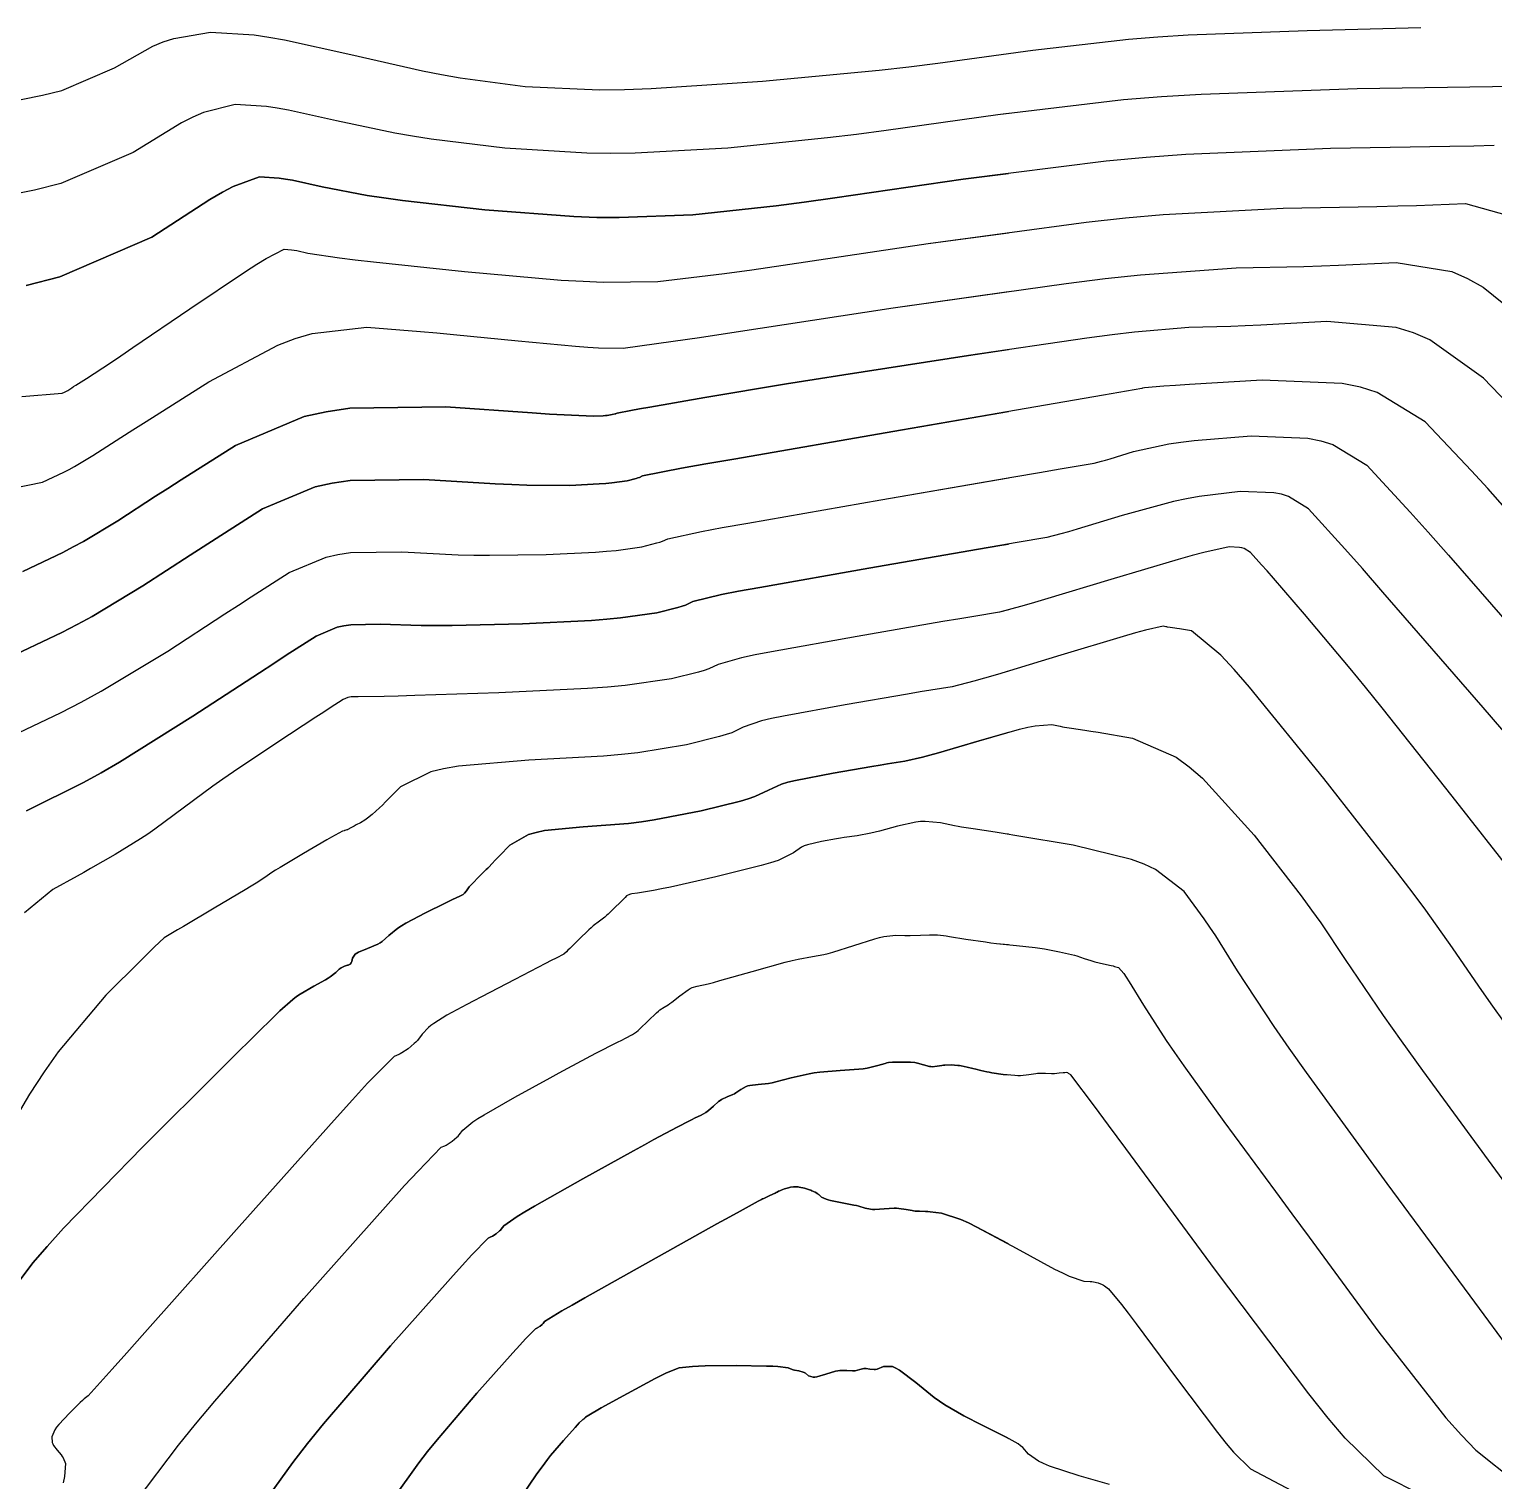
# Model space of a CAD drawing. Header units: metres. Extents: x 837475 to 838479, y 1189012 to 1191015.
# Drawn here: x 837838.7 to 837892.9, y 1190019.4 to 1190073.1 of the extents above; entities that cross this region are included whole.
import ezdxf

# ---------------------------------------------------------------- set-up
doc = ezdxf.new("R2010")
doc.units = ezdxf.units.M
doc.header["$LTSCALE"] = 0.3
doc.layers.add('COTAS 10', color=1, linetype='Continuous')
doc.layers.add('COTAS INT', color=252, linetype='Continuous')

msp = doc.modelspace()

# ---------------------------------------------------------------- linework, layer by layer
at = {"layer": 'COTAS 10'}
for points in [[(837838.394, 1190070.479), (837839.185, 1190070.637), (837839.899, 1190070.817), (837841.841, 1190071.656), (837843.263, 1190072.457), (837843.65, 1190072.614), (837844.034, 1190072.742), (837845.394, 1190072.97), (837847.007, 1190072.868), (837847.549, 1190072.79), (837848.133, 1190072.689), (837850.59, 1190072.141), (837853.239, 1190071.539), (837853.944, 1190071.403), (837854.637, 1190071.281), (837857.037, 1190070.954), (837859.797, 1190070.839), (837860.717, 1190070.851), (837861.704, 1190070.882), (837865.83, 1190071.154), (837870.141, 1190071.57), (837871.244, 1190071.693), (837872.309, 1190071.819), (837875.83, 1190072.3), (837879.373, 1190072.716), (837880.452, 1190072.802), (837881.574, 1190072.875), (837885.98, 1190073.029), (837890.184, 1190073.138)], [(837838.394, 1190070.479), (837839.185, 1190070.637), (837839.899, 1190070.817), (837841.841, 1190071.656), (837843.263, 1190072.457), (837843.65, 1190072.614), (837844.034, 1190072.742), (837845.394, 1190072.97), (837847.007, 1190072.868), (837847.549, 1190072.79), (837848.133, 1190072.689), (837850.59, 1190072.141), (837853.239, 1190071.539), (837853.944, 1190071.403), (837854.637, 1190071.281), (837857.037, 1190070.954), (837859.797, 1190070.839), (837860.717, 1190070.851), (837861.704, 1190070.882), (837865.83, 1190071.154), (837870.141, 1190071.57), (837871.244, 1190071.693), (837872.309, 1190071.819), (837874.92346, 1190072.17616)], [(837894.345, 1190058.254), (837892.505, 1190060.166), (837890.527, 1190061.584), (837889.913, 1190061.841), (837889.271, 1190062.039), (837886.714, 1190062.263), (837884.262, 1190062.131), (837883.686, 1190062.104), (837883.154, 1190062.081), (837881.606, 1190062.035), (837879.59, 1190061.866), (837878.764, 1190061.766), (837877.822, 1190061.642), (837873.452, 1190061.005), (837868.835, 1190060.287), (837867.737, 1190060.113), (837866.717, 1190059.949), (837863.687, 1190059.446), (837861.658, 1190059.094), (837861.27, 1190059.025), (837860.957, 1190058.969), (837860.452, 1190058.872), (837860.415, 1190058.854), (837860.396, 1190058.848), (837860.374, 1190058.841), (837860.266, 1190058.814), (837860.08, 1190058.787), (837860.009, 1190058.781), (837859.93, 1190058.775), (837859.574, 1190058.758), (837858.485, 1190058.801), (837857.944, 1190058.834), (837857.298, 1190058.875), (837854.1, 1190059.098), (837850.55, 1190059.051), (837849.682, 1190058.922), (837848.863, 1190058.742), (837846.324, 1190057.674), (837844.309, 1190056.398), (837843.821, 1190056.086), (837843.363, 1190055.793), (837841.963, 1190054.887), (837840.693, 1190054.12), (837840.317, 1190053.915), (837839.93, 1190053.714), (837838.448, 1190053.013)], [(837838.448, 1190053.013), (837839.93, 1190053.714), (837840.317, 1190053.915), (837840.693, 1190054.12), (837841.963, 1190054.887), (837843.363, 1190055.793), (837843.821, 1190056.086), (837844.309, 1190056.398), (837846.324, 1190057.674), (837848.863, 1190058.742), (837849.682, 1190058.922), (837850.55, 1190059.051), (837854.1, 1190059.098), (837857.298, 1190058.875), (837857.944, 1190058.834), (837858.485, 1190058.801), (837859.574, 1190058.758), (837859.93, 1190058.775), (837860.009, 1190058.781), (837860.08, 1190058.787), (837860.266, 1190058.814), (837860.374, 1190058.841), (837860.396, 1190058.848), (837860.415, 1190058.854), (837860.452, 1190058.872), (837860.957, 1190058.969), (837861.27, 1190059.025), (837861.658, 1190059.094), (837863.687, 1190059.446), (837866.717, 1190059.949), (837867.737, 1190060.113), (837868.835, 1190060.287), (837873.452, 1190061.005), (837874.92346, 1190061.21949)], [(837893.326, 1190036.262), (837892.787, 1190037.011), (837892.33, 1190037.653), (837891.364, 1190039.076), (837890.373, 1190040.477), (837889.9, 1190041.105), (837889.341, 1190041.837), (837886.605, 1190045.345), (837883.847, 1190048.729), (837883.275, 1190049.383), (837882.785, 1190049.913), (837881.706, 1190050.808), (837881.255, 1190050.884), (837881.161, 1190050.9), (837881.081, 1190050.913), (837880.906, 1190050.939), (837880.814, 1190050.953), (837880.786, 1190050.958), (837880.757, 1190050.963), (837880.647, 1190050.987), (837879.996, 1190050.838), (837879.627, 1190050.734), (837879.176, 1190050.604), (837876.865, 1190049.909), (837874.516, 1190049.201), (837874.042, 1190049.062), (837873.644, 1190048.948), (837872.841, 1190048.745), (837872.049, 1190048.617), (837871.657, 1190048.552), (837871.191, 1190048.473), (837868.884, 1190048.077), (837866.606, 1190047.657), (837866.158, 1190047.562), (837865.788, 1190047.476), (837865.111, 1190047.244), (837864.69, 1190047.039), (837864.482, 1190046.971), (837864.234, 1190046.898), (837863.007, 1190046.592), (837861.209, 1190046.298), (837860.601, 1190046.233), (837859.945, 1190046.174), (837857.177, 1190046.022), (837854.575, 1190045.807), (837854.024, 1190045.709), (837853.545, 1190045.594), (837852.428, 1190045.042), (837851.878, 1190044.482), (837851.758, 1190044.362), (837851.651, 1190044.258), (837851.382, 1190044.009), (837851.205, 1190043.872), (837851.158, 1190043.839), (837851.111, 1190043.807), (837850.945, 1190043.708), (837850.79, 1190043.626), (837850.75, 1190043.604), (837850.712, 1190043.583), (837850.584, 1190043.514), (837850.483, 1190043.461), (837850.462, 1190043.451), (837850.443, 1190043.442), (837850.402, 1190043.428), (837850.369, 1190043.421), (837850.357, 1190043.417), (837850.343, 1190043.413), (837850.281, 1190043.393), (837850.016, 1190043.251), (837849.875, 1190043.17), (837849.703, 1190043.071), (837848.838, 1190042.566), (837847.976, 1190042.052), (837847.806, 1190041.949), (837847.667, 1190041.862), (837847.412, 1190041.687), (837847.088, 1190041.472), (837846.905, 1190041.36), (837846.682, 1190041.224), (837845.536, 1190040.543), (837844.394, 1190039.871), (837844.173, 1190039.74), (837843.992, 1190039.634), (837843.682, 1190039.451), (837843.325, 1190039.11), (837843.114, 1190038.904), (837842.856, 1190038.65), (837841.521, 1190037.326), (837839.763, 1190035.226), (837839.239, 1190034.482), (837838.698, 1190033.667), (837836.607, 1190030.136)], [(837874.92346, 1190049.32381), (837874.516, 1190049.201), (837874.042, 1190049.062), (837873.644, 1190048.948), (837872.841, 1190048.745), (837872.049, 1190048.617), (837871.657, 1190048.552), (837871.191, 1190048.473), (837868.884, 1190048.077), (837866.606, 1190047.657), (837866.158, 1190047.562), (837865.788, 1190047.476), (837865.111, 1190047.244), (837864.69, 1190047.039), (837864.482, 1190046.971), (837864.234, 1190046.898), (837863.007, 1190046.592), (837861.209, 1190046.298), (837860.601, 1190046.233), (837859.945, 1190046.174), (837857.177, 1190046.022), (837854.575, 1190045.807), (837854.024, 1190045.709), (837853.545, 1190045.594), (837852.428, 1190045.042), (837851.878, 1190044.482), (837851.758, 1190044.362), (837851.651, 1190044.258), (837851.382, 1190044.009), (837851.205, 1190043.872), (837851.158, 1190043.839), (837851.111, 1190043.807), (837850.945, 1190043.708), (837850.79, 1190043.626), (837850.75, 1190043.604), (837850.712, 1190043.583), (837850.584, 1190043.514), (837850.483, 1190043.461), (837850.462, 1190043.451), (837850.443, 1190043.442), (837850.402, 1190043.428), (837850.369, 1190043.421), (837850.357, 1190043.417), (837850.343, 1190043.413), (837850.281, 1190043.393), (837850.016, 1190043.251), (837849.875, 1190043.17), (837849.703, 1190043.071), (837848.838, 1190042.566), (837847.976, 1190042.052), (837847.806, 1190041.949), (837847.667, 1190041.862), (837847.412, 1190041.687), (837847.088, 1190041.472), (837846.905, 1190041.36), (837846.682, 1190041.224), (837845.536, 1190040.543), (837844.394, 1190039.871), (837844.173, 1190039.74), (837843.992, 1190039.634), (837843.682, 1190039.451), (837843.325, 1190039.11), (837843.114, 1190038.904), (837842.856, 1190038.65), (837841.521, 1190037.326), (837839.763, 1190035.226), (837839.239, 1190034.482), (837838.698, 1190033.667), (837836.607, 1190030.136)], [(837874.92346, 1190028.11579), (837873.762, 1190028.738), (837873.443, 1190028.893), (837873.161, 1190029.02), (837872.446, 1190029.258), (837872.032, 1190029.308), (837871.94, 1190029.317), (837871.857, 1190029.323), (837871.64, 1190029.33), (837871.47, 1190029.336), (837871.417, 1190029.342), (837871.362, 1190029.35), (837871.142, 1190029.396), (837870.874, 1190029.435), (837870.789, 1190029.439), (837870.699, 1190029.44), (837870.333, 1190029.416), (837869.982, 1190029.393), (837869.902, 1190029.395), (837869.828, 1190029.399), (837869.623, 1190029.445), (837869.395, 1190029.515), (837869.308, 1190029.536), (837869.21, 1190029.558), (837868.768, 1190029.64), (837868.342, 1190029.725), (837868.254, 1190029.748), (837868.178, 1190029.771), (837868.013, 1190029.853), (837867.928, 1190029.93), (837867.903, 1190029.949), (837867.877, 1190029.968), (837867.778, 1190030.031), (837867.654, 1190030.088), (837867.611, 1190030.104), (837867.566, 1190030.12), (837867.375, 1190030.176), (837867.184, 1190030.219), (837867.139, 1190030.227), (837867.098, 1190030.232), (837866.977, 1190030.236), (837866.865, 1190030.218), (837866.83, 1190030.21), (837866.793, 1190030.2), (837866.644, 1190030.152), (837866.512, 1190030.104), (837866.485, 1190030.094), (837866.464, 1190030.085), (837866.423, 1190030.065), (837866.366, 1190030.034), (837866.334, 1190030.018), (837866.294, 1190029.999), (837866.094, 1190029.905), (837865.878, 1190029.805), (837865.829, 1190029.782), (837865.785, 1190029.76), (837865.665, 1190029.701), (837865.001, 1190029.334), (837864.614, 1190029.12), (837864.138, 1190028.856), (837861.688, 1190027.494), (837859.246, 1190026.125), (837858.776, 1190025.857), (837858.395, 1190025.637), (837857.761, 1190025.245), (837857.704, 1190025.17), (837857.686, 1190025.151), (837857.667, 1190025.132), (837857.592, 1190025.069), (837857.515, 1190025.019), (837857.496, 1190025.008), (837857.478, 1190024.998), (837857.419, 1190024.975), (837857.056, 1190024.601), (837856.845, 1190024.37), (837856.587, 1190024.084), (837855.258, 1190022.593), (837853.782, 1190020.867), (837853.431, 1190020.433), (837853.105, 1190020.017), (837852.139, 1190018.675)], [(837852.139, 1190018.675), (837853.105, 1190020.017), (837853.431, 1190020.433), (837853.782, 1190020.867), (837855.258, 1190022.593), (837856.587, 1190024.084), (837856.845, 1190024.37), (837857.056, 1190024.601), (837857.419, 1190024.975), (837857.478, 1190024.998), (837857.496, 1190025.008), (837857.515, 1190025.019), (837857.592, 1190025.069), (837857.667, 1190025.132), (837857.686, 1190025.151), (837857.704, 1190025.17), (837857.761, 1190025.245), (837858.395, 1190025.637), (837858.776, 1190025.857), (837859.246, 1190026.125), (837861.688, 1190027.494), (837864.138, 1190028.856), (837864.614, 1190029.12), (837865.001, 1190029.334), (837865.665, 1190029.701), (837865.785, 1190029.76), (837865.829, 1190029.782), (837865.878, 1190029.805), (837866.094, 1190029.905), (837866.294, 1190029.999), (837866.334, 1190030.018), (837866.366, 1190030.034), (837866.423, 1190030.065), (837866.464, 1190030.085), (837866.485, 1190030.094), (837866.512, 1190030.104), (837866.644, 1190030.152), (837866.793, 1190030.2), (837866.83, 1190030.21), (837866.865, 1190030.218), (837866.977, 1190030.236), (837867.098, 1190030.232), (837867.139, 1190030.227), (837867.184, 1190030.219), (837867.375, 1190030.176), (837867.566, 1190030.12), (837867.611, 1190030.104), (837867.654, 1190030.088), (837867.778, 1190030.031), (837867.877, 1190029.968), (837867.903, 1190029.949), (837867.928, 1190029.93), (837868.013, 1190029.853), (837868.178, 1190029.771), (837868.254, 1190029.748), (837868.342, 1190029.725), (837868.768, 1190029.64), (837869.21, 1190029.558), (837869.308, 1190029.536), (837869.395, 1190029.515), (837869.623, 1190029.445), (837869.828, 1190029.399), (837869.902, 1190029.395), (837869.982, 1190029.393), (837870.333, 1190029.416), (837870.699, 1190029.44), (837870.789, 1190029.439), (837870.874, 1190029.435), (837871.142, 1190029.396), (837871.362, 1190029.35), (837871.417, 1190029.342), (837871.47, 1190029.336), (837871.64, 1190029.33), (837871.857, 1190029.323), (837871.94, 1190029.317), (837872.032, 1190029.308), (837872.446, 1190029.258), (837873.161, 1190029.02), (837873.443, 1190028.893), (837873.762, 1190028.738), (837875.218, 1190027.958), (837876.632, 1190027.189), (837876.924, 1190027.043), (837877.173, 1190026.925), (837877.716, 1190026.739), (837877.957, 1190026.73), (837878.016, 1190026.724), (837878.072, 1190026.717), (837878.246, 1190026.68), (837878.398, 1190026.619), (837878.44, 1190026.596), (837878.482, 1190026.572), (837878.634, 1190026.462), (837879.111, 1190025.879), (837879.358, 1190025.555), (837879.655, 1190025.161), (837881.141, 1190023.151), (837882.665, 1190021.135), (837882.985, 1190020.737), (837883.261, 1190020.408), (837883.891, 1190019.796), (837885.406, 1190018.996)]]:
    msp.add_lwpolyline(points, dxfattribs=at)
at = {"layer": 'COTAS INT'}
for points in [[(837893.828, 1190070.973), (837892.839, 1190070.953), (837887.831, 1190070.871), (837882.062, 1190070.669), (837880.592, 1190070.574), (837879.179, 1190070.462), (837874.538, 1190069.915), (837870.403, 1190069.327), (837869.308, 1190069.188), (837868.234, 1190069.06), (837864.538, 1190068.683), (837861.111, 1190068.494), (837860.207, 1190068.484), (837859.323, 1190068.492), (837856.29, 1190068.672), (837853.567, 1190069.011), (837852.878, 1190069.118), (837852.217, 1190069.232), (837850.061, 1190069.692), (837848.285, 1190070.088), (837847.862, 1190070.161), (837847.47, 1190070.218), (837846.304, 1190070.291), (837845.136, 1190070.001), (837844.743, 1190069.828), (837844.319, 1190069.616), (837842.533, 1190068.519), (837839.862, 1190067.365), (837838.879, 1190067.117), (837837.79, 1190066.9)], [(837874.92346, 1190069.96043), (837874.538, 1190069.915), (837870.403, 1190069.327), (837869.308, 1190069.188), (837868.234, 1190069.06), (837864.538, 1190068.683), (837861.111, 1190068.494), (837860.207, 1190068.484), (837859.323, 1190068.492), (837856.29, 1190068.672), (837853.567, 1190069.011), (837852.878, 1190069.118), (837852.217, 1190069.232), (837850.061, 1190069.692), (837848.285, 1190070.088), (837847.862, 1190070.161), (837847.47, 1190070.218), (837846.304, 1190070.291), (837845.136, 1190070.001), (837844.743, 1190069.828), (837844.319, 1190069.616), (837842.533, 1190068.519), (837839.862, 1190067.365), (837838.879, 1190067.117), (837837.79, 1190066.9)], [(837892.904, 1190068.772), (837892.155, 1190068.757), (837891.262, 1190068.741), (837886.841, 1190068.67), (837881.497, 1190068.447), (837880.022, 1190068.335), (837878.549, 1190068.2), (837873.247, 1190067.531), (837868.496, 1190066.835), (837867.371, 1190066.683), (837866.328, 1190066.549), (837863.247, 1190066.213), (837860.519, 1190066.106), (837859.698, 1190066.117), (837858.848, 1190066.145), (837855.543, 1190066.391), (837852.498, 1190066.74), (837851.812, 1190066.833), (837851.194, 1190066.925), (837849.532, 1190067.243), (837848.436, 1190067.487), (837848.176, 1190067.532), (837847.934, 1190067.567), (837847.215, 1190067.612), (837846.239, 1190067.259), (837845.836, 1190067.043), (837845.374, 1190066.775), (837843.226, 1190065.383), (837839.824, 1190063.913), (837838.572, 1190063.597)], [(837838.572, 1190063.597), (837839.824, 1190063.913), (837843.226, 1190065.383), (837845.374, 1190066.775), (837845.836, 1190067.043), (837846.239, 1190067.259), (837847.215, 1190067.612), (837847.934, 1190067.567), (837848.176, 1190067.532), (837848.436, 1190067.487), (837849.532, 1190067.243), (837851.194, 1190066.925), (837851.812, 1190066.833), (837852.498, 1190066.74), (837855.543, 1190066.391), (837858.848, 1190066.145), (837859.698, 1190066.117), (837860.519, 1190066.106), (837863.247, 1190066.213), (837866.328, 1190066.549), (837867.371, 1190066.683), (837868.496, 1190066.835), (837873.247, 1190067.531), (837874.92346, 1190067.74253)], [(837838.41, 1190059.49), (837839.912, 1190059.605), (837839.996, 1190059.644), (837840.018, 1190059.656), (837840.039, 1190059.667), (837840.111, 1190059.711), (837840.26, 1190059.806), (837840.33, 1190059.85), (837840.412, 1190059.902), (837840.812, 1190060.155), (837841.691, 1190060.735), (837842.074, 1190060.993), (837842.519, 1190061.294), (837844.631, 1190062.734), (837846.694, 1190064.115), (837847.107, 1190064.379), (837847.451, 1190064.592), (837848.125, 1190064.934), (837848.397, 1190064.917), (837848.489, 1190064.904), (837848.588, 1190064.886), (837849.003, 1190064.794), (837850.172, 1190064.618), (837850.745, 1190064.548), (837851.428, 1190064.469), (837854.796, 1190064.109), (837858.373, 1190063.797), (837859.188, 1190063.749), (837859.926, 1190063.718), (837861.956, 1190063.743), (837864.421, 1190064.039), (837865.434, 1190064.179), (837866.59, 1190064.343), (837871.956, 1190065.147), (837877.804, 1190065.937), (837879.263, 1190066.093), (837880.653, 1190066.221), (837885.096, 1190066.458), (837888.559, 1190066.521), (837889.332, 1190066.54), (837890.023, 1190066.558), (837891.846, 1190066.631), (837893.379, 1190066.198)], [(837838.41, 1190059.49), (837839.912, 1190059.605), (837839.996, 1190059.644), (837840.018, 1190059.656), (837840.039, 1190059.667), (837840.111, 1190059.711), (837840.26, 1190059.806), (837840.33, 1190059.85), (837840.412, 1190059.902), (837840.812, 1190060.155), (837841.691, 1190060.735), (837842.074, 1190060.993), (837842.519, 1190061.294), (837844.631, 1190062.734), (837846.694, 1190064.115), (837847.107, 1190064.379), (837847.451, 1190064.592), (837848.125, 1190064.934), (837848.397, 1190064.917), (837848.489, 1190064.904), (837848.588, 1190064.886), (837849.003, 1190064.794), (837850.172, 1190064.618), (837850.745, 1190064.548), (837851.428, 1190064.469), (837854.796, 1190064.109), (837858.373, 1190063.797), (837859.188, 1190063.749), (837859.926, 1190063.718), (837861.956, 1190063.743), (837864.421, 1190064.039), (837865.434, 1190064.179), (837866.59, 1190064.343), (837871.956, 1190065.147), (837874.92346, 1190065.54787)], [(837837.41, 1190055.955), (837839.18, 1190056.309), (837839.963, 1190056.679), (837840.167, 1190056.786), (837840.366, 1190056.894), (837841.037, 1190057.299), (837842.082, 1190057.97), (837842.516, 1190058.246), (837843.013, 1190058.561), (837845.33, 1190060.026), (837847.887, 1190061.382), (837848.535, 1190061.63), (837849.157, 1190061.821), (837851.185, 1190062.05), (837853.174, 1190061.891), (837853.77, 1190061.838), (837854.387, 1190061.781), (837856.779, 1190061.546), (837858.91, 1190061.346), (837859.361, 1190061.312), (837859.752, 1190061.287), (837860.665, 1190061.272), (837862.515, 1190061.528), (837863.497, 1190061.674), (837864.684, 1190061.852), (837870.665, 1190062.763), (837877.058, 1190063.674), (837878.504, 1190063.851), (837879.809, 1190063.995), (837883.351, 1190064.247), (837885.857, 1190064.301), (837886.509, 1190064.322), (837887.142, 1190064.345), (837889.28, 1190064.447), (837891.334, 1190064.11), (837891.915, 1190063.855), (837892.501, 1190063.531), (837894.661, 1190061.779)], [(837837.41, 1190055.955), (837839.18, 1190056.309), (837839.963, 1190056.679), (837840.167, 1190056.786), (837840.366, 1190056.894), (837841.037, 1190057.299), (837842.082, 1190057.97), (837842.516, 1190058.246), (837843.013, 1190058.561), (837845.33, 1190060.026), (837847.887, 1190061.382), (837848.535, 1190061.63), (837849.157, 1190061.821), (837851.185, 1190062.05), (837853.174, 1190061.891), (837853.77, 1190061.838), (837854.387, 1190061.781), (837856.779, 1190061.546), (837858.91, 1190061.346), (837859.361, 1190061.312), (837859.752, 1190061.287), (837860.665, 1190061.272), (837862.515, 1190061.528), (837863.497, 1190061.674), (837864.684, 1190061.852), (837870.665, 1190062.763), (837874.92346, 1190063.36983)], [(837893.309, 1190055.356), (837892.664, 1190056.076), (837892.07, 1190056.731), (837890.349, 1190058.553), (837888.579, 1190059.639), (837887.955, 1190059.83), (837887.272, 1190059.972), (837884.32, 1190060.09), (837881.626, 1190059.928), (837881.105, 1190059.896), (837880.682, 1190059.868), (837879.967, 1190059.811), (837879.903, 1190059.791), (837879.89, 1190059.788), (837879.86, 1190059.779), (837878.443, 1190059.535), (837870.646, 1190058.192), (837864.839, 1190057.184), (837863.727, 1190056.987), (837862.831, 1190056.827), (837861.384, 1190056.546), (837861.27, 1190056.491), (837861.214, 1190056.473), (837861.146, 1190056.453), (837860.814, 1190056.37), (837860.245, 1190056.287), (837860.028, 1190056.268), (837859.785, 1190056.25), (837858.696, 1190056.197), (837857.103, 1190056.204), (837856.543, 1190056.224), (837855.931, 1190056.252), (837853.291, 1190056.417), (837850.564, 1190056.38), (837849.897, 1190056.281), (837849.269, 1190056.143), (837847.319, 1190055.323), (837845.605, 1190054.234), (837845.126, 1190053.926), (837844.645, 1190053.616), (837842.889, 1190052.475), (837841.019, 1190051.347), (837840.466, 1190051.045), (837839.898, 1190050.749), (837837.716, 1190049.717)], [(837837.716, 1190049.717), (837839.898, 1190050.749), (837840.466, 1190051.045), (837841.019, 1190051.347), (837842.889, 1190052.475), (837844.645, 1190053.616), (837845.126, 1190053.926), (837845.605, 1190054.234), (837847.319, 1190055.323), (837849.269, 1190056.143), (837849.897, 1190056.281), (837850.564, 1190056.38), (837853.291, 1190056.417), (837855.931, 1190056.252), (837856.543, 1190056.224), (837857.103, 1190056.204), (837858.696, 1190056.197), (837859.785, 1190056.25), (837860.028, 1190056.268), (837860.245, 1190056.287), (837860.814, 1190056.37), (837861.146, 1190056.453), (837861.214, 1190056.473), (837861.27, 1190056.491), (837861.384, 1190056.546), (837862.831, 1190056.827), (837863.727, 1190056.987), (837864.839, 1190057.184), (837870.646, 1190058.192), (837874.92346, 1190058.92877)], [(837836.984, 1190046.422), (837839.865, 1190047.784), (837840.616, 1190048.175), (837841.346, 1190048.573), (837843.815, 1190050.063), (837845.926, 1190051.44), (837846.431, 1190051.767), (837846.902, 1190052.07), (837848.313, 1190052.972), (837849.674, 1190053.544), (837850.112, 1190053.64), (837850.578, 1190053.709), (837852.481, 1190053.735), (837854.563, 1190053.628), (837855.142, 1190053.614), (837855.721, 1190053.607), (837857.818, 1190053.636), (837859.641, 1190053.725), (837860.047, 1190053.755), (837860.409, 1190053.787), (837861.363, 1190053.925), (837861.918, 1190054.064), (837862.031, 1190054.097), (837862.125, 1190054.128), (837862.316, 1190054.221), (837863.57, 1190054.489), (837864.335, 1190054.631), (837865.281, 1190054.802), (837870.205, 1190055.663), (837875.132, 1190056.512), (837876.078, 1190056.674), (837876.845, 1190056.806), (837878.105, 1190057.021), (837878.376, 1190057.092), (837878.518, 1190057.134), (837878.689, 1190057.184), (837879.549, 1190057.445), (837880.857, 1190057.73), (837881.31, 1190057.797), (837881.803, 1190057.858), (837883.912, 1190058.032), (837886.008, 1190057.949), (837886.492, 1190057.847), (837886.936, 1190057.712), (837888.193, 1190056.941), (837889.795, 1190055.207), (837890.456, 1190054.465), (837891.211, 1190053.61), (837894.726, 1190049.573)], [(837836.984, 1190046.422), (837839.865, 1190047.784), (837840.616, 1190048.175), (837841.346, 1190048.573), (837843.815, 1190050.063), (837845.926, 1190051.44), (837846.431, 1190051.767), (837846.902, 1190052.07), (837848.313, 1190052.972), (837849.674, 1190053.544), (837850.112, 1190053.64), (837850.578, 1190053.709), (837852.481, 1190053.735), (837854.563, 1190053.628), (837855.142, 1190053.614), (837855.721, 1190053.607), (837857.818, 1190053.636), (837859.641, 1190053.725), (837860.047, 1190053.755), (837860.409, 1190053.787), (837861.363, 1190053.925), (837861.918, 1190054.064), (837862.031, 1190054.097), (837862.125, 1190054.128), (837862.316, 1190054.221), (837863.57, 1190054.489), (837864.335, 1190054.631), (837865.281, 1190054.802), (837870.205, 1190055.663), (837874.92346, 1190056.47606)], [(837896.174, 1190043.705), (837892.494, 1190047.971), (837888.782, 1190052.247), (837888.024, 1190053.114), (837887.382, 1190053.843), (837886.036, 1190055.328), (837885.293, 1190055.785), (837885.03, 1190055.865), (837884.743, 1190055.925), (837883.503, 1190055.974), (837881.981, 1190055.787), (837881.516, 1190055.698), (837881.033, 1190055.593), (837879.132, 1190055.079), (837877.475, 1190054.577), (837877.145, 1190054.48), (837876.872, 1190054.4), (837876.35, 1190054.262), (837875.246, 1190054.076), (837874.605, 1190053.967), (837873.818, 1190053.832), (837869.765, 1190053.135), (837865.723, 1190052.42), (837864.942, 1190052.275), (837864.309, 1190052.151), (837863.247, 1190051.895), (837862.98, 1190051.765), (837862.848, 1190051.722), (837862.69, 1190051.675), (837861.911, 1190051.481), (837860.574, 1190051.287), (837860.065, 1190051.242), (837859.496, 1190051.199), (837856.94, 1190051.075), (837854.338, 1190051.009), (837853.74, 1190051.004), (837853.196, 1190051.004), (837851.671, 1190051.053), (837850.592, 1190051.039), (837850.328, 1190050.999), (837850.079, 1190050.945), (837849.307, 1190050.62), (837848.198, 1190049.907), (837847.736, 1190049.607), (837847.208, 1190049.263), (837844.741, 1190047.651), (837842.03, 1190045.956), (837841.348, 1190045.561), (837840.695, 1190045.197), (837838.582, 1190044.148)], [(837893.725, 1190041.66), (837891.352, 1190044.691), (837888.753, 1190047.96), (837888.138, 1190048.722), (837887.568, 1190049.421), (837885.884, 1190051.432), (837884.732, 1190052.759), (837884.497, 1190053.028), (837884.298, 1190053.255), (837883.88, 1190053.716), (837883.649, 1190053.857), (837883.568, 1190053.882), (837883.479, 1190053.901), (837883.094, 1190053.916), (837882.158, 1190053.716), (837881.722, 1190053.599), (837881.208, 1190053.455), (837878.715, 1190052.713), (837876.261, 1190051.97), (837875.773, 1190051.826), (837875.368, 1190051.708), (837874.596, 1190051.503), (837873.647, 1190051.347), (837873.131, 1190051.259), (837872.504, 1190051.152), (837869.325, 1190050.606), (837866.164, 1190050.039), (837865.55, 1190049.918), (837865.049, 1190049.814), (837864.179, 1190049.569), (837863.835, 1190049.402), (837863.665, 1190049.347), (837863.462, 1190049.287), (837862.459, 1190049.036), (837860.739, 1190048.787), (837860.084, 1190048.729), (837859.352, 1190048.674), (837856.062, 1190048.514), (837852.956, 1190048.412), (837852.339, 1190048.394), (837851.828, 1190048.381), (837850.861, 1190048.371), (837850.606, 1190048.368), (837850.543, 1190048.359), (837850.484, 1190048.346), (837850.302, 1190048.269), (837849.83, 1190047.963), (837849.589, 1190047.806), (837849.299, 1190047.617), (837847.856, 1190046.672), (837846.246, 1190045.594), (837845.853, 1190045.321), (837845.481, 1190045.059), (837843.34, 1190043.475), (837843.073, 1190043.29), (837842.808, 1190043.112), (837841.872, 1190042.532), (837840.959, 1190042.011), (837840.708, 1190041.87), (837840.458, 1190041.731), (837839.563, 1190041.24), (837838.508, 1190040.373)], [(837838.582, 1190044.148), (837840.695, 1190045.197), (837841.348, 1190045.561), (837842.03, 1190045.956), (837844.741, 1190047.651), (837847.208, 1190049.263), (837847.736, 1190049.607), (837848.198, 1190049.907), (837849.307, 1190050.62), (837850.079, 1190050.945), (837850.328, 1190050.999), (837850.592, 1190051.039), (837851.671, 1190051.053), (837853.196, 1190051.004), (837853.74, 1190051.004), (837854.338, 1190051.009), (837856.94, 1190051.075), (837859.496, 1190051.199), (837860.065, 1190051.242), (837860.574, 1190051.287), (837861.911, 1190051.481), (837862.69, 1190051.675), (837862.848, 1190051.722), (837862.98, 1190051.765), (837863.247, 1190051.895), (837864.309, 1190052.151), (837864.942, 1190052.275), (837865.723, 1190052.42), (837869.765, 1190053.135), (837873.818, 1190053.832), (837874.605, 1190053.967), (837874.92346, 1190054.02115)], [(837874.92346, 1190051.58995), (837874.596, 1190051.503), (837873.647, 1190051.347), (837873.131, 1190051.259), (837872.504, 1190051.152), (837869.325, 1190050.606), (837866.164, 1190050.039), (837865.55, 1190049.918), (837865.049, 1190049.814), (837864.179, 1190049.569), (837863.835, 1190049.402), (837863.665, 1190049.347), (837863.462, 1190049.287), (837862.459, 1190049.036), (837860.739, 1190048.787), (837860.084, 1190048.729), (837859.352, 1190048.674), (837856.062, 1190048.514), (837852.956, 1190048.412), (837852.339, 1190048.394), (837851.828, 1190048.381), (837850.861, 1190048.371), (837850.606, 1190048.368), (837850.543, 1190048.359), (837850.484, 1190048.346), (837850.302, 1190048.269), (837849.83, 1190047.963), (837849.589, 1190047.806), (837849.299, 1190047.617), (837847.856, 1190046.672), (837846.246, 1190045.594), (837845.853, 1190045.321), (837845.481, 1190045.059), (837843.34, 1190043.475), (837843.073, 1190043.29), (837842.808, 1190043.112), (837841.872, 1190042.532), (837840.959, 1190042.011), (837840.708, 1190041.87), (837840.458, 1190041.731), (837839.563, 1190041.24), (837838.508, 1190040.373)], [(837837.627, 1190025.819), (837838.82, 1190027.423), (837839.348, 1190028.028), (837839.962, 1190028.702), (837842.893, 1190031.716), (837845.794, 1190034.597), (837846.389, 1190035.187), (837846.893, 1190035.687), (837847.959, 1190036.742), (837848.443, 1190037.168), (837848.579, 1190037.271), (837848.716, 1190037.368), (837849.22, 1190037.663), (837849.655, 1190037.895), (837849.749, 1190037.951), (837849.831, 1190038.004), (837850.033, 1190038.168), (837850.16, 1190038.29), (837850.195, 1190038.316), (837850.231, 1190038.339), (837850.36, 1190038.396), (837850.472, 1190038.431), (837850.496, 1190038.439), (837850.518, 1190038.447), (837850.571, 1190038.474), (837850.604, 1190038.522), (837850.613, 1190038.544), (837850.622, 1190038.569), (837850.651, 1190038.692), (837850.753, 1190038.838), (837850.809, 1190038.877), (837850.875, 1190038.917), (837851.212, 1190039.057), (837851.583, 1190039.215), (837851.671, 1190039.265), (837851.753, 1190039.318), (837851.995, 1190039.535), (837852.325, 1190039.807), (837852.462, 1190039.896), (837852.62, 1190039.99), (837853.355, 1190040.379), (837854.076, 1190040.732), (837854.225, 1190040.804), (837854.353, 1190040.864), (837854.629, 1190040.991), (837854.746, 1190041.053), (837854.773, 1190041.074), (837854.798, 1190041.096), (837854.869, 1190041.187), (837854.975, 1190041.33), (837855.023, 1190041.384), (837855.078, 1190041.444), (837855.34, 1190041.714), (837855.602, 1190041.976), (837855.657, 1190042.032), (837855.704, 1190042.079), (837855.81, 1190042.189), (837855.944, 1190042.331), (837856.01, 1190042.399), (837856.088, 1190042.48), (837856.471, 1190042.877), (837857.17, 1190043.273), (837857.446, 1190043.353), (837857.759, 1190043.421), (837859.188, 1190043.561), (837860.87, 1190043.686), (837861.342, 1190043.745), (837861.817, 1190043.813), (837863.556, 1190044.147), (837865.006, 1190044.509), (837865.299, 1190044.596), (837865.546, 1190044.676), (837866.043, 1190044.918), (837866.527, 1190045.138), (837866.765, 1190045.205), (837867.048, 1190045.275), (837868.444, 1190045.549), (837869.877, 1190045.793), (837870.183, 1190045.844), (837870.45, 1190045.888), (837871.087, 1190045.986), (837871.741, 1190046.134), (837872.018, 1190046.209), (837872.338, 1190046.299), (837873.842, 1190046.746), (837875.336, 1190047.169), (837875.65, 1190047.243), (837875.919, 1190047.299), (837876.532, 1190047.345), (837876.844, 1190047.278), (837876.924, 1190047.263), (837877.002, 1190047.249), (837877.263, 1190047.211), (837877.757, 1190047.137), (837877.982, 1190047.1), (837878.245, 1190047.056), (837879.516, 1190046.84), (837881.131, 1190046.13), (837881.613, 1190045.776), (837882.108, 1190045.353), (837884.02, 1190043.253), (837885.757, 1190040.997), (837886.142, 1190040.476), (837886.486, 1190039.999), (837887.385, 1190038.65), (837888.796, 1190036.571), (837889.463, 1190035.634), (837890.251, 1190034.54), (837894.094, 1190029.285)], [(837874.92346, 1190047.0522), (837873.842, 1190046.746), (837872.338, 1190046.299), (837872.018, 1190046.209), (837871.741, 1190046.134), (837871.087, 1190045.986), (837870.45, 1190045.888), (837870.183, 1190045.844), (837869.877, 1190045.793), (837868.444, 1190045.549), (837867.048, 1190045.275), (837866.765, 1190045.205), (837866.527, 1190045.138), (837866.043, 1190044.918), (837865.546, 1190044.676), (837865.299, 1190044.596), (837865.006, 1190044.509), (837863.556, 1190044.147), (837861.817, 1190043.813), (837861.342, 1190043.745), (837860.87, 1190043.686), (837859.188, 1190043.561), (837857.759, 1190043.421), (837857.446, 1190043.353), (837857.17, 1190043.273), (837856.471, 1190042.877), (837856.088, 1190042.48), (837856.01, 1190042.399), (837855.944, 1190042.331), (837855.81, 1190042.189), (837855.704, 1190042.079), (837855.657, 1190042.032), (837855.602, 1190041.976), (837855.34, 1190041.714), (837855.078, 1190041.444), (837855.023, 1190041.384), (837854.975, 1190041.33), (837854.869, 1190041.187), (837854.798, 1190041.096), (837854.773, 1190041.074), (837854.746, 1190041.053), (837854.629, 1190040.991), (837854.353, 1190040.864), (837854.225, 1190040.804), (837854.076, 1190040.732), (837853.355, 1190040.379), (837852.62, 1190039.99), (837852.462, 1190039.896), (837852.325, 1190039.807), (837851.995, 1190039.535), (837851.753, 1190039.318), (837851.671, 1190039.265), (837851.583, 1190039.215), (837851.212, 1190039.057), (837850.875, 1190038.917), (837850.809, 1190038.877), (837850.753, 1190038.838), (837850.651, 1190038.692), (837850.622, 1190038.569), (837850.613, 1190038.544), (837850.604, 1190038.522), (837850.571, 1190038.474), (837850.518, 1190038.447), (837850.496, 1190038.439), (837850.472, 1190038.431), (837850.36, 1190038.396), (837850.231, 1190038.339), (837850.195, 1190038.316), (837850.16, 1190038.29), (837850.033, 1190038.168), (837849.831, 1190038.004), (837849.749, 1190037.951), (837849.655, 1190037.895), (837849.22, 1190037.663), (837848.716, 1190037.368), (837848.579, 1190037.271), (837848.443, 1190037.168), (837847.959, 1190036.742), (837846.893, 1190035.687), (837846.389, 1190035.187), (837845.794, 1190034.597), (837842.893, 1190031.716), (837839.962, 1190028.702), (837839.348, 1190028.028), (837838.82, 1190027.423), (837837.627, 1190025.819)], [(837874.92346, 1190043.27985), (837874.802, 1190043.3), (837874.432, 1190043.36), (837873.619, 1190043.483), (837873.19, 1190043.546), (837873.062, 1190043.568), (837872.93, 1190043.593), (837872.416, 1190043.702), (837871.843, 1190043.76), (837871.672, 1190043.752), (837871.497, 1190043.734), (837870.82, 1190043.583), (837870.16, 1190043.397), (837869.995, 1190043.356), (837869.837, 1190043.319), (837869.332, 1190043.227), (837868.851, 1190043.158), (837868.709, 1190043.136), (837868.563, 1190043.113), (837868.003, 1190043.02), (837867.49, 1190042.893), (837867.373, 1190042.849), (837867.267, 1190042.8), (837866.975, 1190042.592), (837866.401, 1190042.314), (837866.117, 1190042.22), (837865.778, 1190042.121), (837864.104, 1190041.703), (837862.425, 1190041.329), (837862.083, 1190041.257), (837861.795, 1190041.198), (837861.198, 1190041.101), (837860.985, 1190041.08), (837860.939, 1190041.07), (837860.898, 1190041.058), (837860.794, 1190040.999), (837860.737, 1190040.94), (837860.725, 1190040.928), (837860.715, 1190040.917), (837860.695, 1190040.896), (837860.638, 1190040.838), (837860.604, 1190040.805), (837860.564, 1190040.764), (837860.353, 1190040.555), (837860.109, 1190040.324), (837860.047, 1190040.269), (837859.986, 1190040.218), (837859.788, 1190040.07), (837859.56, 1190039.892), (837859.481, 1190039.822), (837859.395, 1190039.743), (837859.027, 1190039.386), (837858.691, 1190039.051), (837858.625, 1190038.986), (837858.571, 1190038.933), (837858.475, 1190038.845), (837858.185, 1190038.696), (837858.01, 1190038.606), (837857.792, 1190038.494), (837856.662, 1190037.911), (837855.424, 1190037.268), (837855.139, 1190037.118), (837854.879, 1190036.98), (837854.147, 1190036.584), (837853.659, 1190036.283), (837853.553, 1190036.205), (837853.459, 1190036.13), (837853.224, 1190035.877), (837853.051, 1190035.65), (837852.997, 1190035.592), (837852.939, 1190035.535), (837852.71, 1190035.345), (837852.479, 1190035.192), (837852.421, 1190035.159), (837852.365, 1190035.13), (837852.188, 1190035.059), (837851.212, 1190034.067), (837850.653, 1190033.457), (837849.969, 1190032.702), (837846.458, 1190028.768), (837842.967, 1190024.836), (837842.297, 1190024.084), (837841.754, 1190023.477), (837840.863, 1190022.5), (837840.724, 1190022.385), (837840.656, 1190022.322), (837840.574, 1190022.245), (837840.174, 1190021.857), (837839.779, 1190021.432), (837839.702, 1190021.332), (837839.638, 1190021.24), (837839.523, 1190020.973), (837839.538, 1190020.767), (837839.556, 1190020.713), (837839.58, 1190020.661), (837839.718, 1190020.485), (837839.873, 1190020.308), (837839.909, 1190020.255), (837839.941, 1190020.201), (837840.028, 1190019.993), (837839.988, 1190019.504), (837839.939, 1190019.274)], [(837893.326, 1190024.414), (837892.704, 1190025.26), (837892.014, 1190026.198), (837888.947, 1190030.36), (837885.96, 1190034.467), (837885.318, 1190035.37), (837884.758, 1190036.172), (837883.405, 1190038.224), (837882.6, 1190039.521), (837882.385, 1190039.846), (837882.173, 1190040.157), (837881.435, 1190041.161), (837880.369, 1190041.976), (837879.95, 1190042.169), (837879.478, 1190042.347), (837877.326, 1190042.872), (837875.236, 1190043.228), (837874.802, 1190043.3), (837874.432, 1190043.36), (837873.619, 1190043.483), (837873.19, 1190043.546), (837873.062, 1190043.568), (837872.93, 1190043.593), (837872.416, 1190043.702), (837871.843, 1190043.76), (837871.672, 1190043.752), (837871.497, 1190043.734), (837870.82, 1190043.583), (837870.16, 1190043.397), (837869.995, 1190043.356), (837869.837, 1190043.319), (837869.332, 1190043.227), (837868.851, 1190043.158), (837868.709, 1190043.136), (837868.563, 1190043.113), (837868.003, 1190043.02), (837867.49, 1190042.893), (837867.373, 1190042.849), (837867.267, 1190042.8), (837866.975, 1190042.592), (837866.401, 1190042.314), (837866.117, 1190042.22), (837865.778, 1190042.121), (837864.104, 1190041.703), (837862.425, 1190041.329), (837862.083, 1190041.257), (837861.795, 1190041.198), (837861.198, 1190041.101), (837860.985, 1190041.08), (837860.939, 1190041.07), (837860.898, 1190041.058), (837860.794, 1190040.999), (837860.737, 1190040.94), (837860.725, 1190040.928), (837860.715, 1190040.917), (837860.695, 1190040.896), (837860.638, 1190040.838), (837860.604, 1190040.805), (837860.564, 1190040.764), (837860.353, 1190040.555), (837860.109, 1190040.324), (837860.047, 1190040.269), (837859.986, 1190040.218), (837859.788, 1190040.07), (837859.56, 1190039.892), (837859.481, 1190039.822), (837859.395, 1190039.743), (837859.027, 1190039.386), (837858.691, 1190039.051), (837858.625, 1190038.986), (837858.571, 1190038.933), (837858.475, 1190038.845), (837858.185, 1190038.696), (837858.01, 1190038.606), (837857.792, 1190038.494), (837856.662, 1190037.911), (837855.424, 1190037.268), (837855.139, 1190037.118), (837854.879, 1190036.98), (837854.147, 1190036.584), (837853.659, 1190036.283), (837853.553, 1190036.205), (837853.459, 1190036.13), (837853.224, 1190035.877), (837853.051, 1190035.65), (837852.997, 1190035.592), (837852.939, 1190035.535), (837852.71, 1190035.345), (837852.479, 1190035.192), (837852.421, 1190035.159), (837852.365, 1190035.13), (837852.188, 1190035.059), (837851.212, 1190034.067), (837850.653, 1190033.457), (837849.969, 1190032.702), (837846.458, 1190028.768), (837842.967, 1190024.836), (837842.297, 1190024.084), (837841.754, 1190023.477), (837840.863, 1190022.5), (837840.724, 1190022.385), (837840.656, 1190022.322), (837840.574, 1190022.245), (837840.174, 1190021.857), (837839.779, 1190021.432), (837839.702, 1190021.332), (837839.638, 1190021.24), (837839.523, 1190020.973), (837839.538, 1190020.767), (837839.556, 1190020.713), (837839.58, 1190020.661), (837839.718, 1190020.485), (837839.873, 1190020.308), (837839.909, 1190020.255), (837839.941, 1190020.201), (837840.028, 1190019.993), (837839.988, 1190019.504), (837839.939, 1190019.274)], [(837842.644, 1190018.598), (837844.206, 1190020.674), (837844.836, 1190021.445), (837845.551, 1190022.301), (837848.849, 1190026.098), (837851.974, 1190029.603), (837852.581, 1190030.275), (837853.077, 1190030.817), (837853.932, 1190031.697), (837854.07, 1190031.753), (837854.112, 1190031.775), (837854.157, 1190031.801), (837854.337, 1190031.92), (837854.515, 1190032.067), (837854.56, 1190032.112), (837854.602, 1190032.157), (837854.736, 1190032.333), (837855.104, 1190032.632), (837855.294, 1190032.756), (837855.522, 1190032.897), (837856.661, 1190033.554), (837857.965, 1190034.272), (837858.297, 1190034.452), (837858.616, 1190034.623), (837859.663, 1190035.174), (837860.457, 1190035.583), (837860.616, 1190035.664), (837860.75, 1190035.733), (837861.015, 1190035.865), (837861.161, 1190035.971), (837861.22, 1190036.022), (837861.286, 1190036.083), (837861.593, 1190036.38), (837861.902, 1190036.677), (837861.97, 1190036.737), (837862.03, 1190036.787), (837862.185, 1190036.887), (837862.338, 1190036.972), (837862.398, 1190037.013), (837862.465, 1190037.061), (837862.767, 1190037.296), (837863.079, 1190037.524), (837863.151, 1190037.568), (837863.218, 1190037.604), (837863.407, 1190037.663), (837863.811, 1190037.748), (837864.012, 1190037.8), (837864.252, 1190037.865), (837865.44, 1190038.203), (837866.66, 1190038.542), (837866.919, 1190038.608), (837867.144, 1190038.661), (837867.672, 1190038.753), (837868.093, 1190038.825), (837868.25, 1190038.865), (837868.425, 1190038.915), (837869.202, 1190039.168), (837869.983, 1190039.416), (837870.16, 1190039.462), (837870.321, 1190039.498), (837870.758, 1190039.544), (837871.097, 1190039.533), (837871.195, 1190039.532), (837871.295, 1190039.533), (837871.67, 1190039.543), (837872.001, 1190039.556), (837872.073, 1190039.559), (837872.137, 1190039.56), (837872.296, 1190039.561), (837872.521, 1190039.535), (837872.626, 1190039.52), (837872.75, 1190039.501), (837873.351, 1190039.404), (837874.077, 1190039.294), (837874.279, 1190039.267), (837874.482, 1190039.242), (837874.92346, 1190039.1954)], [(837842.644, 1190018.598), (837844.206, 1190020.674), (837844.836, 1190021.445), (837845.551, 1190022.301), (837848.849, 1190026.098), (837851.974, 1190029.603), (837852.581, 1190030.275), (837853.077, 1190030.817), (837853.932, 1190031.697), (837854.07, 1190031.753), (837854.112, 1190031.775), (837854.157, 1190031.801), (837854.337, 1190031.92), (837854.515, 1190032.067), (837854.56, 1190032.112), (837854.602, 1190032.157), (837854.736, 1190032.333), (837855.104, 1190032.632), (837855.294, 1190032.756), (837855.522, 1190032.897), (837856.661, 1190033.554), (837857.965, 1190034.272), (837858.297, 1190034.452), (837858.616, 1190034.623), (837859.663, 1190035.174), (837860.457, 1190035.583), (837860.616, 1190035.664), (837860.75, 1190035.733), (837861.015, 1190035.865), (837861.161, 1190035.971), (837861.22, 1190036.022), (837861.286, 1190036.083), (837861.593, 1190036.38), (837861.902, 1190036.677), (837861.97, 1190036.737), (837862.03, 1190036.787), (837862.185, 1190036.887), (837862.338, 1190036.972), (837862.398, 1190037.013), (837862.465, 1190037.061), (837862.767, 1190037.296), (837863.079, 1190037.524), (837863.151, 1190037.568), (837863.218, 1190037.604), (837863.407, 1190037.663), (837863.811, 1190037.748), (837864.012, 1190037.8), (837864.252, 1190037.865), (837865.44, 1190038.203), (837866.66, 1190038.542), (837866.919, 1190038.608), (837867.144, 1190038.661), (837867.672, 1190038.753), (837868.093, 1190038.825), (837868.25, 1190038.865), (837868.425, 1190038.915), (837869.202, 1190039.168), (837869.983, 1190039.416), (837870.16, 1190039.462), (837870.321, 1190039.498), (837870.758, 1190039.544), (837871.097, 1190039.533), (837871.195, 1190039.532), (837871.295, 1190039.533), (837871.67, 1190039.543), (837872.001, 1190039.556), (837872.073, 1190039.559), (837872.137, 1190039.56), (837872.296, 1190039.561), (837872.521, 1190039.535), (837872.626, 1190039.52), (837872.75, 1190039.501), (837873.351, 1190039.404), (837874.077, 1190039.294), (837874.279, 1190039.267), (837874.482, 1190039.242), (837875.221, 1190039.164), (837875.917, 1190039.088), (837876.093, 1190039.064), (837876.262, 1190039.039), (837876.815, 1190038.936), (837877.264, 1190038.83), (837877.368, 1190038.803), (837877.463, 1190038.776), (837877.734, 1190038.689), (837877.973, 1190038.608), (837878.048, 1190038.586), (837878.127, 1190038.564), (837878.442, 1190038.487), (837878.734, 1190038.421), (837878.797, 1190038.406), (837878.853, 1190038.392), (837878.995, 1190038.356), (837879.194, 1190038.126), (837879.286, 1190037.991), (837879.395, 1190037.824), (837879.924, 1190036.96), (837880.767, 1190035.65), (837881.074, 1190035.202), (837881.413, 1190034.716), (837882.902, 1190032.654), (837884.814, 1190030.057), (837885.419, 1190029.234), (837886.057, 1190028.366), (837888.634, 1190024.856), (837891.115, 1190021.687), (837891.692, 1190021.034), (837892.222, 1190020.479), (837893.742, 1190019.281)], [(837846.828, 1190017.781), (837848.447, 1190020.029), (837848.992, 1190020.725), (837849.58, 1190021.453), (837852.053, 1190024.345), (837854.281, 1190026.844), (837854.713, 1190027.322), (837855.066, 1190027.709), (837855.675, 1190028.336), (837855.774, 1190028.376), (837855.804, 1190028.392), (837855.836, 1190028.41), (837855.964, 1190028.494), (837856.091, 1190028.6), (837856.123, 1190028.631), (837856.153, 1190028.664), (837856.249, 1190028.789), (837856.749, 1190029.135), (837857.035, 1190029.307), (837857.384, 1190029.511), (837859.175, 1190030.524), (837861.052, 1190031.564), (837861.455, 1190031.786), (837861.808, 1190031.979), (837862.664, 1190032.438), (837863.121, 1190032.672), (837863.223, 1190032.723), (837863.314, 1190032.769), (837863.554, 1190032.885), (837863.728, 1190032.985), (837863.777, 1190033.02), (837863.826, 1190033.058), (837864.008, 1190033.223), (837864.199, 1190033.387), (837864.255, 1190033.425), (837864.311, 1190033.46), (837864.522, 1190033.558), (837864.731, 1190033.646), (837864.785, 1190033.675), (837864.838, 1190033.705), (837865.017, 1190033.83), (837865.218, 1190033.942), (837865.285, 1190033.964), (837865.357, 1190033.983), (837865.659, 1190034.017), (837866.05, 1190034.061), (837866.179, 1190034.085), (837866.317, 1190034.114), (837866.888, 1190034.263), (837867.549, 1190034.417), (837867.743, 1190034.449), (837867.941, 1190034.476), (837868.699, 1190034.538), (837869.394, 1190034.585), (837869.553, 1190034.604), (837869.698, 1190034.624), (837870.099, 1190034.717), (837870.368, 1190034.802), (837870.429, 1190034.818), (837870.484, 1190034.83), (837870.635, 1190034.846), (837870.752, 1190034.842), (837870.82, 1190034.842), (837870.949, 1190034.846), (837871.083, 1190034.85), (837871.121, 1190034.85), (837871.159, 1190034.851), (837871.3, 1190034.849), (837871.459, 1190034.83), (837871.51, 1190034.82), (837871.564, 1190034.807), (837871.78, 1190034.744), (837872, 1190034.688), (837872.056, 1190034.681), (837872.11, 1190034.678), (837872.286, 1190034.695), (837872.464, 1190034.726), (837872.52, 1190034.732), (837872.577, 1190034.736), (837872.807, 1190034.742), (837873.048, 1190034.728), (837873.113, 1190034.721), (837873.177, 1190034.712), (837873.403, 1190034.665), (837873.614, 1190034.611), (837873.722, 1190034.583), (837873.902, 1190034.535), (837874.133, 1190034.486), (837874.218, 1190034.47), (837874.312, 1190034.454), (837874.728, 1190034.391), (837874.92346, 1190034.37123)], [(837890.241, 1190018.815), (837888.816, 1190019.539), (837887.389, 1190020.924), (837886.763, 1190021.67), (837886.038, 1190022.573), (837882.586, 1190027.141), (837879.269, 1190031.652), (837878.628, 1190032.519), (837878.108, 1190033.221), (837877.233, 1190034.374), (837877.155, 1190034.432), (837877.137, 1190034.443), (837877.12, 1190034.451), (837877.074, 1190034.463), (837877.011, 1190034.457), (837876.984, 1190034.454), (837876.954, 1190034.451), (837876.808, 1190034.433), (837876.626, 1190034.418), (837876.572, 1190034.417), (837876.517, 1190034.417), (837876.303, 1190034.426), (837876.071, 1190034.428), (837876.004, 1190034.424), (837875.935, 1190034.417), (837875.677, 1190034.375), (837875.369, 1190034.344), (837875.269, 1190034.343), (837875.163, 1190034.347), (837874.728, 1190034.391), (837874.312, 1190034.454), (837874.218, 1190034.47), (837874.133, 1190034.486), (837873.902, 1190034.535), (837873.722, 1190034.583), (837873.614, 1190034.611), (837873.403, 1190034.665), (837873.177, 1190034.712), (837873.113, 1190034.721), (837873.048, 1190034.728), (837872.807, 1190034.742), (837872.577, 1190034.736), (837872.52, 1190034.732), (837872.464, 1190034.726), (837872.286, 1190034.695), (837872.11, 1190034.678), (837872.056, 1190034.681), (837872, 1190034.688), (837871.78, 1190034.744), (837871.564, 1190034.807), (837871.51, 1190034.82), (837871.459, 1190034.83), (837871.3, 1190034.849), (837871.159, 1190034.851), (837871.121, 1190034.85), (837871.083, 1190034.85), (837870.949, 1190034.846), (837870.82, 1190034.842), (837870.752, 1190034.842), (837870.635, 1190034.846), (837870.484, 1190034.83), (837870.429, 1190034.818), (837870.368, 1190034.802), (837870.099, 1190034.717), (837869.698, 1190034.624), (837869.553, 1190034.604), (837869.394, 1190034.585), (837868.699, 1190034.538), (837867.941, 1190034.476), (837867.743, 1190034.449), (837867.549, 1190034.417), (837866.888, 1190034.263), (837866.317, 1190034.114), (837866.179, 1190034.085), (837866.05, 1190034.061), (837865.659, 1190034.017), (837865.357, 1190033.983), (837865.285, 1190033.964), (837865.218, 1190033.942), (837865.017, 1190033.83), (837864.838, 1190033.705), (837864.785, 1190033.675), (837864.731, 1190033.646), (837864.522, 1190033.558), (837864.311, 1190033.46), (837864.255, 1190033.425), (837864.199, 1190033.387), (837864.008, 1190033.223), (837863.826, 1190033.058), (837863.777, 1190033.02), (837863.728, 1190032.985), (837863.554, 1190032.885), (837863.314, 1190032.769), (837863.223, 1190032.723), (837863.121, 1190032.672), (837862.664, 1190032.438), (837861.808, 1190031.979), (837861.455, 1190031.786), (837861.052, 1190031.564), (837859.175, 1190030.524), (837857.384, 1190029.511), (837857.035, 1190029.307), (837856.749, 1190029.135), (837856.249, 1190028.789), (837856.153, 1190028.664), (837856.123, 1190028.631), (837856.091, 1190028.6), (837855.964, 1190028.494), (837855.836, 1190028.41), (837855.804, 1190028.392), (837855.774, 1190028.376), (837855.675, 1190028.336), (837855.066, 1190027.709), (837854.713, 1190027.322), (837854.281, 1190026.844), (837852.053, 1190024.345), (837849.58, 1190021.453), (837848.992, 1190020.725), (837848.447, 1190020.029), (837846.828, 1190017.781)], [(837856.955, 1190018.847), (837857.451, 1190019.57), (837857.764, 1190020.006), (837857.869, 1190020.14), (837857.983, 1190020.281), (837858.462, 1190020.841), (837858.893, 1190021.325), (837858.977, 1190021.417), (837859.045, 1190021.492), (837859.163, 1190021.613), (837859.182, 1190021.621), (837859.188, 1190021.624), (837859.194, 1190021.628), (837859.219, 1190021.644), (837859.244, 1190021.664), (837859.25, 1190021.671), (837859.255, 1190021.677), (837859.274, 1190021.701), (837859.523, 1190021.852), (837859.673, 1190021.939), (837859.86, 1190022.045), (837860.83, 1190022.587), (837861.853, 1190023.138), (837862.074, 1190023.25), (837862.267, 1190023.343), (837862.738, 1190023.529), (837863.24, 1190023.584), (837863.453, 1190023.594), (837863.698, 1190023.602), (837864.851, 1190023.612), (837865.975, 1190023.596), (837866.202, 1190023.588), (837866.392, 1190023.578), (837866.774, 1190023.529), (837866.922, 1190023.475), (837866.965, 1190023.462), (837867.009, 1190023.45), (837867.175, 1190023.415), (837867.334, 1190023.37), (837867.373, 1190023.353), (837867.411, 1190023.332), (837867.531, 1190023.24), (837867.694, 1190023.183), (837867.759, 1190023.185), (837867.832, 1190023.194), (837868.166, 1190023.294), (837868.522, 1190023.407), (837868.608, 1190023.425), (837868.69, 1190023.437), (837868.943, 1190023.435), (837869.151, 1190023.416), (837869.204, 1190023.418), (837869.256, 1190023.423), (837869.426, 1190023.468), (837869.58, 1190023.51), (837869.621, 1190023.513), (837869.661, 1190023.513), (837869.799, 1190023.482), (837869.957, 1190023.465), (837870.009, 1190023.474), (837870.065, 1190023.488), (837870.298, 1190023.586), (837870.639, 1190023.577), (837870.762, 1190023.524), (837870.898, 1190023.448), (837871.495, 1190022.991), (837872.183, 1190022.435), (837872.376, 1190022.297), (837872.57, 1190022.166), (837873.281, 1190021.752), (837873.958, 1190021.407), (837874.131, 1190021.32), (837874.297, 1190021.236), (837874.847, 1190020.964), (837874.92346, 1190020.92069)], [(837878.671, 1190019.215), (837877.544, 1190019.531), (837876.447, 1190019.897), (837876.226, 1190019.988), (837876.041, 1190020.073), (837875.671, 1190020.342), (837875.462, 1190020.582), (837875.378, 1190020.65), (837875.283, 1190020.717), (837874.847, 1190020.964), (837874.297, 1190021.236), (837874.131, 1190021.32), (837873.958, 1190021.407), (837873.281, 1190021.752), (837872.57, 1190022.166), (837872.376, 1190022.297), (837872.183, 1190022.435), (837871.495, 1190022.991), (837870.898, 1190023.448), (837870.762, 1190023.524), (837870.639, 1190023.577), (837870.298, 1190023.586), (837870.065, 1190023.488), (837870.009, 1190023.474), (837869.957, 1190023.465), (837869.799, 1190023.482), (837869.661, 1190023.513), (837869.621, 1190023.513), (837869.58, 1190023.51), (837869.426, 1190023.468), (837869.256, 1190023.423), (837869.204, 1190023.418), (837869.151, 1190023.416), (837868.943, 1190023.435), (837868.69, 1190023.437), (837868.608, 1190023.425), (837868.522, 1190023.407), (837868.166, 1190023.294), (837867.832, 1190023.194), (837867.759, 1190023.185), (837867.694, 1190023.183), (837867.531, 1190023.24), (837867.411, 1190023.332), (837867.373, 1190023.353), (837867.334, 1190023.37), (837867.175, 1190023.415), (837867.009, 1190023.45), (837866.965, 1190023.462), (837866.922, 1190023.475), (837866.774, 1190023.529), (837866.392, 1190023.578), (837866.202, 1190023.588), (837865.975, 1190023.596), (837864.851, 1190023.612), (837863.698, 1190023.602), (837863.453, 1190023.594), (837863.24, 1190023.584), (837862.738, 1190023.529), (837862.267, 1190023.343), (837862.074, 1190023.25), (837861.853, 1190023.138), (837860.83, 1190022.587), (837859.86, 1190022.045), (837859.673, 1190021.939), (837859.523, 1190021.852), (837859.274, 1190021.701), (837859.255, 1190021.677), (837859.25, 1190021.671), (837859.244, 1190021.664), (837859.219, 1190021.644), (837859.194, 1190021.628), (837859.188, 1190021.624), (837859.182, 1190021.621), (837859.163, 1190021.613), (837859.045, 1190021.492), (837858.977, 1190021.417), (837858.893, 1190021.325), (837858.462, 1190020.841), (837857.983, 1190020.281), (837857.869, 1190020.14), (837857.764, 1190020.006), (837857.451, 1190019.57), (837856.955, 1190018.847)]]:
    msp.add_lwpolyline(points, dxfattribs=at)

doc.saveas('drawing.dxf')
